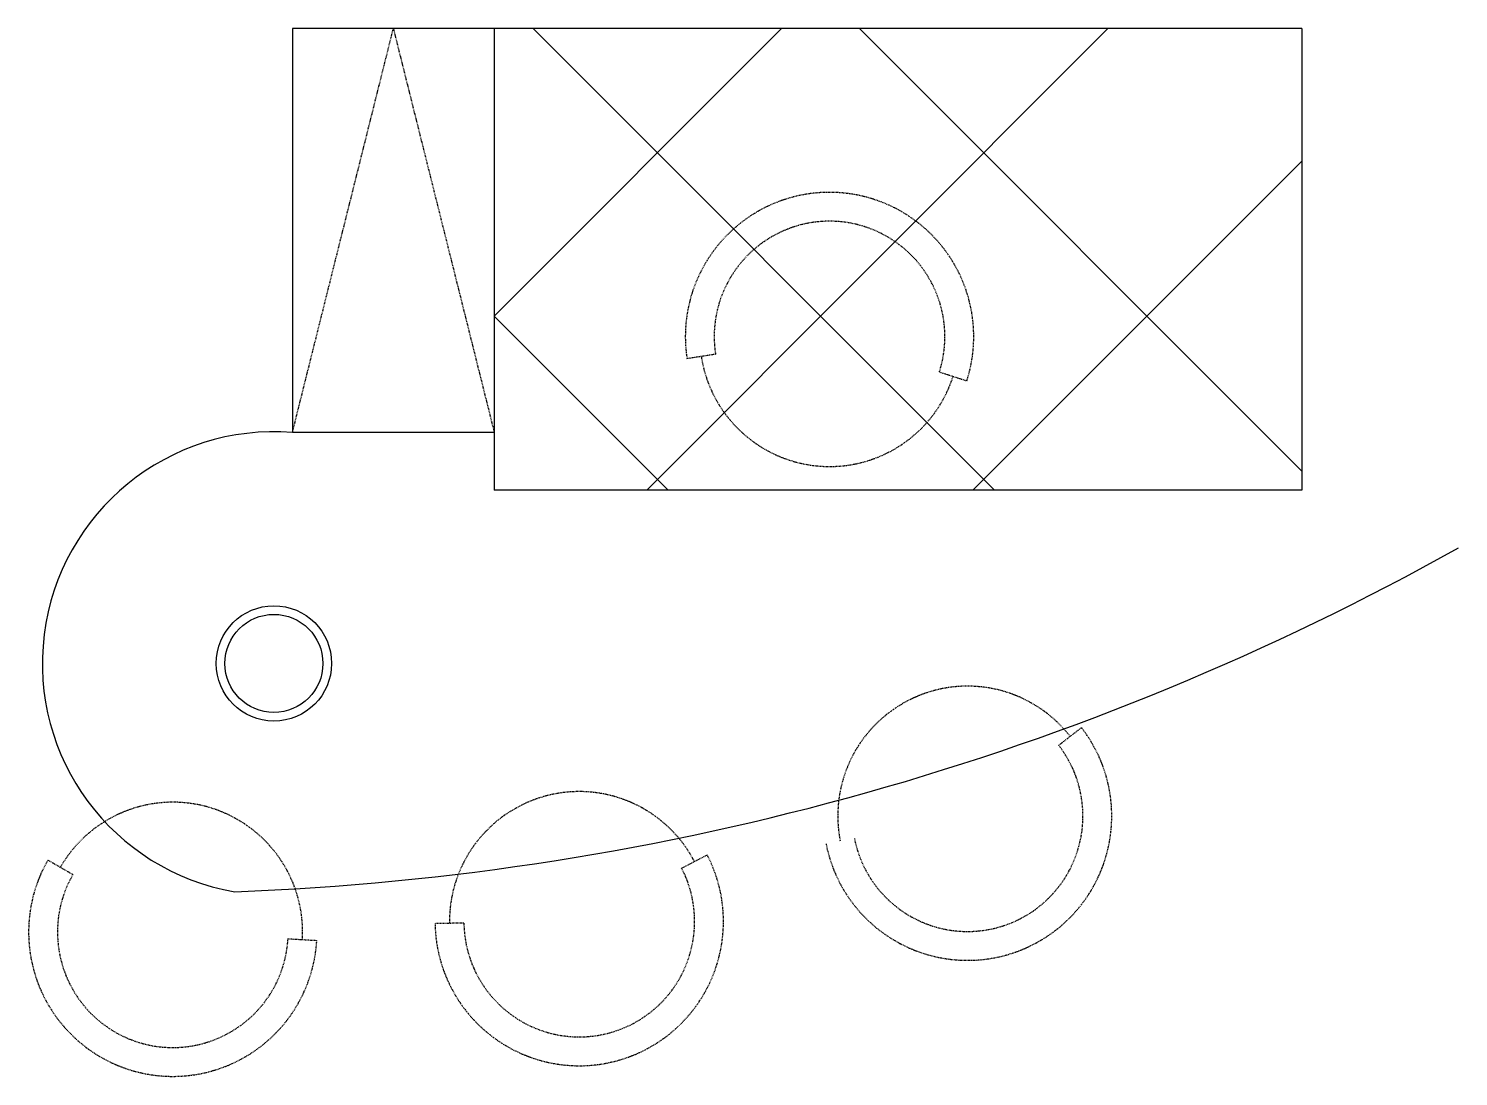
# Model space of a CAD drawing. Header units: millimetres. Extents: x -38171 to -35693, y -32515 to -30700.
import ezdxf

# ---------------------------------------------------------------- set-up
doc = ezdxf.new("R2010")
doc.units = ezdxf.units.MM
doc.linetypes.add('HIDDEN', pattern=[2.5, 1.5, -1])
for name, color, linetype in [('FUR', 4, 'Continuous'), ('H2', 5, 'HIDDEN'), ('PAT', 8, 'Continuous')]:
    doc.layers.add(name, color=color, linetype=linetype)

msp = doc.modelspace()

# ---------------------------------------------------------------- linework, layer by layer
at = {"layer": 'FUR'}
for p, q in [((-35964.1, -30699.7), (-37714.1, -30699.7)), ((-37714.1, -30699.7), (-37714.1, -31399.7)), ((-37364.1, -30699.7), (-37364.1, -31499.4)), ((-35964.1, -30699.7), (-35964.1, -31499.4)), ((-37364.1, -31399.7), (-37714.1, -31399.7)), ((-35964.1, -31499.4), (-37364.1, -31499.4))]:
    msp.add_line(p, q, dxfattribs=at)
msp.add_lwpolyline([(-37714.1, -31399.7, 0.956036), (-37814.1, -32195.4, 0.118712), (-35692.7, -31599.4, -7.644368)], format="xyb", dxfattribs=at)
for radius in [100, 85]:
    msp.add_circle((-37746.2, -31799.8), radius, dxfattribs=at)
at = {"layer": 'H2'}
for p, q in [((-37714.1, -31399.7), (-37539.1, -30699.7)), ((-37539.1, -30699.7), (-37364.1, -31399.7)), ((-36980.5, -31264.1), (-37030, -31271.8)), ((-36592.5, -31294.7), (-36544.9, -31310)), ((-36385.6, -31941.6), (-36346.1, -31911)), ((-38094.8, -32165.6), (-38138.1, -32140.6)), ((-37039.3, -32154.6), (-36995, -32131.6)), ((-37416.7, -32249.8), (-37466.7, -32250.6)), ((-37721.8, -32276.8), (-37671.9, -32279.7))]:
    msp.add_line(p, q, dxfattribs=at)
for centre, radius, start, end in [((-36782.9, -31233.5), 250, 342.1816, 188.8168), ((-36782.9, -31233.5), 200, 342.1816, 188.8168), ((-36782.9, -31233.5), 225, 188.8168, 342.1816), ((-36543.6, -32064.2), 225, 37.8096, 191.1744), ((-36543.6, -32064.2), 250, 191.1744, 37.8096), ((-36543.6, -32064.2), 200, 191.1744, 37.8096), ((-37216.8, -32246.9), 225, 27.4768, 180.8416), ((-37921.4, -32265.3), 225, 356.7053, 150.0701), ((-37921.4, -32265.3), 250, 150.0701, 356.7053), ((-37216.8, -32246.9), 250, 180.8416, 27.4768), ((-37921.4, -32265.3), 200, 150.0701, 356.7053), ((-37216.8, -32246.9), 200, 180.8416, 27.4768)]:
    msp.add_arc(centre, radius, start, end, dxfattribs=at)
at = {"layer": 'PAT'}
for p, q in [((-37364.1, -31197.8), (-36866, -30699.7)), ((-36496.9, -31499.4), (-37296.5, -30699.7)), ((-37099.9, -31499.4), (-36300.3, -30699.7)), ((-35964.1, -31466.5), (-36730.8, -30699.7)), ((-36534.2, -31499.4), (-35964.1, -30929.2)), ((-37062.6, -31499.4), (-37364.1, -31197.8))]:
    msp.add_line(p, q, dxfattribs=at)

doc.saveas('drawing.dxf')
